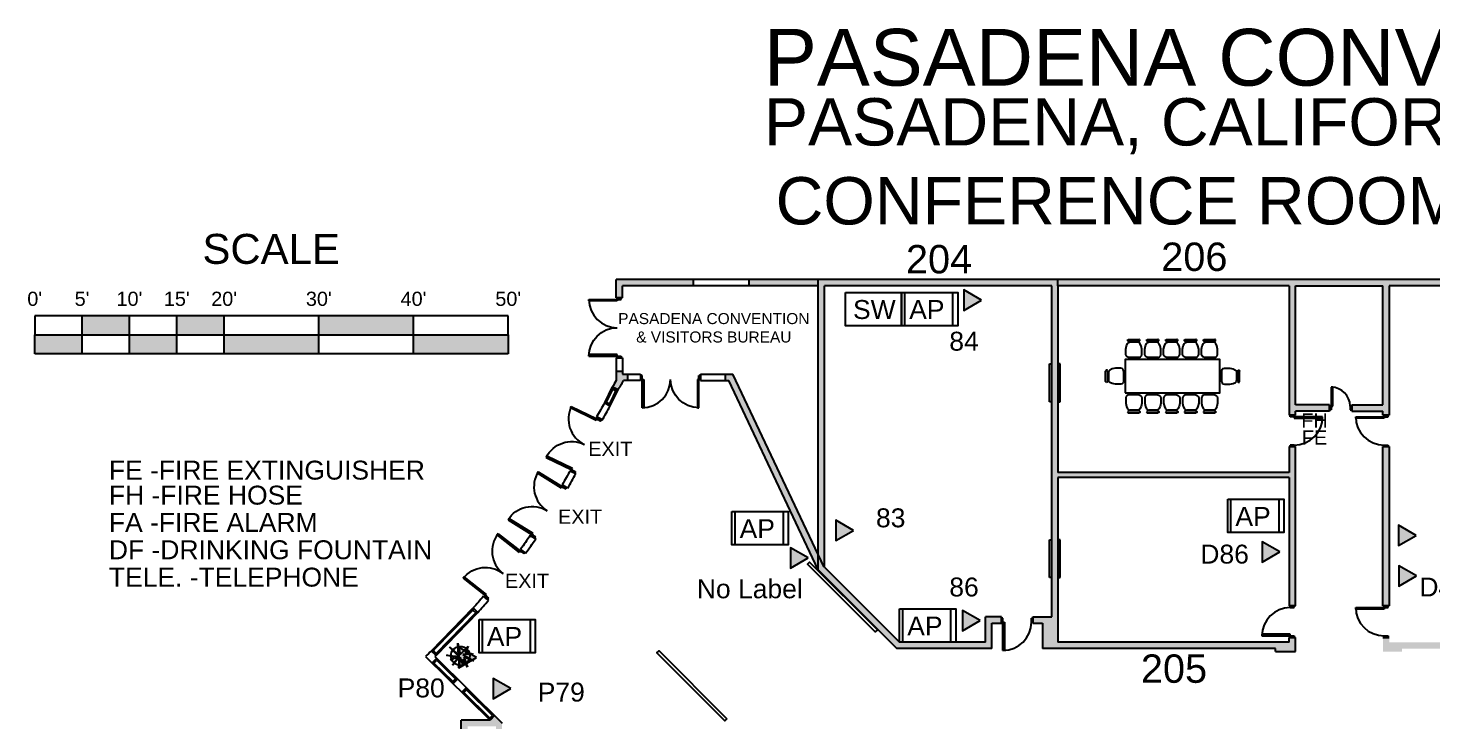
# Model space of a CAD drawing. Header units: inches. Extents: x 2786 to 5593, y 3202 to 5211.
# Drawn here: x 2786 to 4564, y 4332 to 5211 of the extents above; entities that cross this region are included whole.
import ezdxf
from ezdxf.enums import TextEntityAlignment as Align

# ---------------------------------------------------------------- set-up
doc = ezdxf.new("R2010")
doc.units = ezdxf.units.IN
doc.header["$LTSCALE"] = 100
doc.header["$MEASUREMENT"] = 0
doc.layers.get('0').update_dxf_attribs({"linetype": 'CONTINUOUS'})
for name, color, linetype in [('ap_location', 50, 'CONTINUOUS'), ('bldg_doors', 9, 'CONTINUOUS'), ('bldg_fire', 240, 'CONTINUOUS'), ('bldg_ges', 94, 'CONTINUOUS'), ('bldg_stairs', 9, 'CONTINUOUS'), ('bldg_text', 94, 'CONTINUOUS'), ('bldg_title', 94, 'CONTINUOUS'), ('bldg_wallint', 9, 'CONTINUOUS'), ('bldg_wallintsol', 9, 'CONTINUOUS'), ('data_jack', 120, 'CONTINUOUS'), ('switch_location', 40, 'CONTINUOUS')]:
    doc.layers.add(name, color=color, linetype=linetype)
doc.layers.get('0').freeze()
doc.styles.add('bldgtx18', font='arial.ttf', dxfattribs={"height": 18})
doc.styles.add('bldgtx24', font='arial.ttf', dxfattribs={"height": 24})
doc.styles.add('bldgtx36', font='arial.ttf', dxfattribs={"height": 36})
doc.styles.add('bldgtx38', font='arial.ttf', dxfattribs={"height": 38})
doc.styles.add('bldgtx48', font='arial.ttf', dxfattribs={"height": 48})
doc.styles.add('showtx60', font='arial.ttf', dxfattribs={"height": 60})

# ---------------------------------------------------------------- blocks, each defined once
blk = doc.blocks.new('ges_scale_ncp')
at = {"linetype": 'Continuous'}
for points in [[(-186.9, -67.8), (-246.9, -67.8), (-246.9, -91.8), (-186.9, -91.8)], [(-66.9, -67.8), (-126.9, -67.8), (-126.9, -91.8), (-66.9, -91.8)], [(173.1, -67.8), (53.1, -67.8), (53.1, -91.8), (173.1, -91.8)], [(-246.9, -91.8), (-306.9, -91.8), (-306.9, -115.8), (-246.9, -115.8)], [(-126.9, -91.8), (-186.9, -91.8), (-186.9, -115.8), (-126.9, -115.8)], [(53.1, -91.8), (-66.9, -91.8), (-66.9, -115.8), (53.1, -115.8)], [(293.1, -91.8), (173.1, -91.8), (173.1, -115.8), (293.1, -115.8)]]:
    blk.add_hatch(color=256, dxfattribs=at).paths.add_polyline_path(points)
for p, q in [((-306.9, -67.8), (-306.9, -91.8)), ((-246.9, -67.8), (-306.9, -67.8)), ((-246.9, -115.8), (-246.9, -67.8)), ((-186.9, -67.8), (-246.9, -67.8)), ((-186.9, -115.8), (-186.9, -67.8)), ((-126.9, -67.8), (-186.9, -67.8)), ((-126.9, -115.8), (-126.9, -67.8)), ((-66.9, -67.8), (-126.9, -67.8)), ((53.1, -67.8), (-66.9, -67.8)), ((-66.9, -115.8), (-66.9, -67.8)), ((53.1, -115.8), (53.1, -67.8)), ((173.1, -67.8), (53.1, -67.8)), ((293.1, -67.8), (173.1, -67.8)), ((173.1, -115.8), (173.1, -67.8)), ((293.1, -91.8), (293.1, -67.8)), ((-306.9, -91.8), (-246.9, -91.8)), ((-306.9, -115.8), (-306.9, -91.8)), ((-246.9, -91.8), (-186.9, -91.8)), ((-186.9, -91.8), (-126.9, -91.8)), ((-126.9, -91.8), (-66.9, -91.8)), ((-66.9, -91.8), (53.1, -91.8)), ((53.1, -91.8), (173.1, -91.8)), ((173.1, -91.8), (293.1, -91.8)), ((293.1, -91.8), (293.1, -115.8)), ((-246.9, -115.8), (-306.9, -115.8)), ((-186.9, -115.8), (-246.9, -115.8)), ((-126.9, -115.8), (-186.9, -115.8)), ((-66.9, -115.8), (-126.9, -115.8)), ((53.1, -115.8), (-66.9, -115.8)), ((173.1, -115.8), (53.1, -115.8)), ((293.1, -115.8), (173.1, -115.8))]:
    blk.add_line(p, q)
for s, height, style, p in [('SCALE', 38, 'bldgtx38', (-7.3, -1.8)), ("0'", 18, 'bldgtx18', (-306.9, -55.1)), ("5'", 18, 'bldgtx18', (-246.9, -55.1)), ("10'", 18, 'bldgtx18', (-186.9, -55.1)), ("15'", 18, 'bldgtx18', (-126.9, -55.1)), ("20'", 18, 'bldgtx18', (-66.9, -55.1)), ("30'", 18, 'bldgtx18', (53.1, -55.1)), ("40'", 18, 'bldgtx18', (173.1, -55.1)), ("50'", 18, 'bldgtx18', (293.1, -55.1))]:
    blk.add_text(s, height=height, dxfattribs=dict(style=style)).set_placement(p, align=Align.CENTER)
blk = doc.blocks.new('lplant')
for p, q in [((-16.8, 0.7), (-1.1, -0.9)), ((-6.9, -1.9), (-16.8, 0.7)), ((-13.2, 10.8), (-1.7, 1.1)), ((-1.1, -0.9), (-13.2, 10.8)), ((-2.7, 15.9), (0.5, 1.4)), ((-1.7, 1.1), (-2.7, 15.9)), ((0.5, 1.4), (10.4, 12.2)), ((16.8, 2), (3.9, 1.6)), ((3.9, 1.6), (17.7, -6.5)), ((10.4, 12.2), (6.6, 4.2)), ((6.6, 4.2), (10, 4.1)), ((10, 4.1), (16.8, 2)), ((-2.3, -1.6), (-11.7, -5.9)), ((-11.7, -5.9), (-6.9, -1.9)), ((-9.3, -11.9), (-2.3, -1.6)), ((-0.6, -1.9), (-9.3, -11.9)), ((-1.1, -15.5), (-0.6, -1.9)), ((0.6, -1.9), (-1.1, -15.5)), ((4.4, -11.7), (0.6, -1.9)), ((4, -4.3), (4.4, -11.7)), ((9.7, -14.5), (4, -4.3)), ((5.2, -1.8), (9.7, -14.5)), ((17.7, -6.5), (5.2, -1.8))]:
    blk.add_line(p, q)
blk.add_circle((0.6, -0.3), 12)
blk = doc.blocks.new('chair1')
for p, q in [((-1.8, 19.7), (-2.4, 17.9)), ((-2.4, 17.9), (-2.4, 11.1)), ((-0.6, 20.9), (-1.8, 19.7)), ((1.2, 21.6), (-0.6, 20.9)), ((14.4, 21.6), (1.2, 21.6)), ((14.4, 21.6), (16.2, 20.9)), ((16.2, 20.9), (17.4, 19.7)), ((17.4, 19.7), (18, 17.9)), ((18, 17.9), (18, 11.1)), ((-2.4, 11.1), (-1.5, 6.9)), ((-1.5, 6.9), (0, 3.9)), ((0, 3.9), (1.2, 2.7)), ((0.2, 0.6), (0, 0)), ((0, 0), (0.2, -0.6)), ((0.6, 1), (0.2, 0.6)), ((1.2, 1.2), (0.6, 1)), ((1.2, 2.7), (2.4, 2.4)), ((14.4, 1.2), (1.2, 1.2)), ((13.2, 2.4), (2.4, 2.4)), ((14.4, 2.7), (13.2, 2.4)), ((15.6, 3.9), (14.4, 2.7)), ((14.4, 1.2), (15.1, 1)), ((15.1, 1), (15.5, 0.4)), ((15.5, 0.4), (15.5, -0.4)), ((17.1, 6.9), (15.6, 3.9)), ((18, 11.1), (17.1, 6.9)), ((0.2, -0.6), (0.6, -1)), ((0.6, -1), (1.2, -1.2)), ((1.2, -1.2), (14.4, -1.2)), ((15.1, -1), (14.4, -1.2)), ((15.5, -0.4), (15.1, -1))]:
    blk.add_line(p, q)

msp = doc.modelspace()

# ---------------------------------------------------------------- hatches: boundary and pattern name
at = {"layer": 'bldg_wallintsol'}
for points in [[(3530.6, 4869.1), (3538.8, 4869.1), (3538.8, 4884.3), (3628.8, 4884.3), (3628.8, 4892.3), (3530.6, 4892.3)], [(3786.9, 4892.3), (3699.3, 4892.3), (3699.3, 4884.3), (3786.9, 4884.3)], [(4391.4, 4680.3), (4383.4, 4680.3), (4383.4, 4647.3), (4090.4, 4647.3), (4090.4, 4884.3), (4090.4, 4892.3), (3786.9, 4892.3), (3786.9, 4523.9), (3886.6, 4424.3), (4006.9, 4424.3), (4006.9, 4456.3), (4018.9, 4456.3), (4018.9, 4464.3), (3998.9, 4464.3), (3998.9, 4432.3), (3889.9, 4432.3), (3794.9, 4527.3), (3794.9, 4884.3), (4082.9, 4884.3), (4082.9, 4647.3), (4082.9, 4464.3), (4058.9, 4464.3), (4058.9, 4456.3), (4070.9, 4456.3), (4070.9, 4424.3), (4366.4, 4424.3), (4366.4, 4420.3), (4391.4, 4420.3), (4391.4, 4438.3), (4383.4, 4438.3), (4383.4, 4432.3), (4090.4, 4432.3), (4090.4, 4641.3), (4383.4, 4641.3), (4383.4, 4478.3), (4391.4, 4478.3)], [(5112.4, 4884.3), (5112.4, 4892.3), (4090.4, 4892.3), (4090.4, 4884.3), (4383.4, 4884.3), (4383.4, 4720.3), (4391.4, 4720.3), (4391.4, 4725.3), (4434.8, 4725.3), (4434.8, 4733.3), (4391.4, 4733.3), (4391.4, 4884.3), (4502.4, 4884.3), (4502.4, 4733.3), (4462.8, 4733.3), (4462.8, 4725.3), (4502.4, 4725.3), (4502.4, 4720.3), (4510.4, 4720.3), (4510.4, 4884.3), (4803.4, 4884.3), (4803.4, 4479.3), (4811.4, 4479.3), (4811.4, 4884.3), (5104.4, 4884.3)], [(3545.2, 4772.3), (3538.8, 4772.3), (3538.8, 4776.1), (3530.6, 4776.1), (3530.6, 4764, -0.002524), (3526, 4756), (3527.3, 4755.2), (3533.2, 4752.3), (3532.9, 4751.7), (3533, 4751.6, 0.003857), (3540, 4764), (3545.2, 4764)], [(3786.9, 4523.9), (3786.9, 4542.7), (3678.5, 4772.3), (3668.7, 4772.3), (3668.7, 4764), (3673.6, 4764)], [(4502.4, 4478.3), (4510.4, 4478.3), (4510.4, 4680.3), (4502.4, 4680.3)]]:
    msp.add_hatch(color=256, dxfattribs=at).paths.add_polyline_path(points)
at = {"layer": 'bldg_wallintsol', "linetype": 'Continuous'}
msp.add_hatch(color=256, dxfattribs=at).paths.add_polyline_path([(4526.4, 4424.3), (5086.4, 4424.3), (5086.4, 4420.3), (5112.4, 4420.3), (5112.4, 4434.3), (5104.4, 4434.3), (5104.4, 4432.3), (4811.4, 4432.3), (4811.4, 4439.3), (4803.4, 4439.3), (4803.4, 4432.3), (4510.4, 4432.3), (4510.4, 4438.3), (4502.4, 4438.3), (4502.4, 4420.3), (4526.4, 4420.3)])
at = {"layer": 'bldg_wallintsol'}
h = msp.add_hatch(color=256, dxfattribs=at)
h.paths.add_polyline_path([(3386.3, 4329.7), (3376.7, 4339.2), (3371.1, 4333.5), (3334.4, 4333.5), (3334.4, 4296.3), (3342.4, 4296.3), (3342.4, 4304.7), (3386.3, 4304.7)])
h.paths.add_polyline_path([(3378.3, 4325.5), (3342.4, 4325.5), (3342.4, 4312.7), (3378.3, 4312.7)], flags=16)
at = {"layer": 'data_jack'}
h = msp.add_hatch(color=256, dxfattribs=at)
h.dxf.hatch_style = 1
h.paths.add_polyline_path([(3993.5, 4866.1), (3971.1, 4879), (3971.1, 4853.1)])
h = msp.add_hatch(color=256, dxfattribs=at)
h.dxf.hatch_style = 1
h.paths.add_polyline_path([(3831.4, 4574), (3809, 4587), (3809, 4561.1)])
h = msp.add_hatch(color=256, dxfattribs=at)
h.dxf.hatch_style = 1
h.paths.add_polyline_path([(4544.3, 4567.8), (4521.9, 4580.7), (4521.9, 4554.9)])
h = msp.add_hatch(color=256, dxfattribs=at)
h.dxf.hatch_style = 1
h.paths.add_polyline_path([(4371.9, 4546.8), (4349.5, 4559.7), (4349.5, 4533.8)])
h = msp.add_hatch(color=256, dxfattribs=at)
h.dxf.hatch_style = 1
h.paths.add_polyline_path([(3774.1, 4539.2), (3751.7, 4552.1), (3751.7, 4526.2)])
h = msp.add_hatch(color=256, dxfattribs=at)
h.dxf.hatch_style = 1
h.paths.add_polyline_path([(4545, 4516.4), (4522.6, 4529.3), (4522.6, 4503.4)])
h = msp.add_hatch(color=256, dxfattribs=at)
h.dxf.hatch_style = 1
h.paths.add_polyline_path([(3992, 4459.7), (3969.6, 4472.6), (3969.6, 4446.7)])
h = msp.add_hatch(color=256, dxfattribs=at)
h.dxf.hatch_style = 1
h.paths.add_polyline_path([(3353.9, 4412.7), (3331.6, 4425.6), (3331.6, 4399.7)])
h = msp.add_hatch(color=256, dxfattribs=at)
h.dxf.hatch_style = 1
h.paths.add_polyline_path([(3397.1, 4373.4), (3374.8, 4386.3), (3374.8, 4360.5)])

# ---------------------------------------------------------------- linework, layer by layer
at = {"layer": 'ap_location'}
for p, q in [((3896.5, 4833.7), (3896.5, 4875.9)), ((3957, 4875.9), (3957, 4833.7)), ((4309.7, 4571.3), (4309.7, 4613.5)), ((4370.3, 4613.5), (4370.3, 4571.3)), ((3681.6, 4555.7), (3681.6, 4597.9)), ((3742.2, 4597.9), (3742.2, 4555.7)), ((3894, 4432.3), (3894, 4474.5)), ((3954.6, 4474.5), (3954.6, 4432.3)), ((3361.2, 4419), (3361.2, 4461.2)), ((3421.8, 4461.2), (3421.8, 4419))]:
    msp.add_line(p, q, dxfattribs=at)
for points in [[(3892.4, 4875.9), (3963.5, 4875.9), (3963.5, 4833.7), (3892.4, 4833.7)], [(4305.7, 4613.5), (4376.8, 4613.5), (4376.8, 4571.3), (4305.7, 4571.3)], [(3677.5, 4597.9), (3748.7, 4597.9), (3748.7, 4555.7), (3677.5, 4555.7)], [(3889.9, 4474.5), (3961.1, 4474.5), (3961.1, 4432.3), (3889.9, 4432.3)], [(3357.2, 4461.2), (3428.3, 4461.2), (3428.3, 4419), (3357.2, 4419)]]:
    msp.add_lwpolyline(points, close=True, dxfattribs=at)
at = {"layer": 'bldg_doors'}
for p, q in [((3496.2, 4865.1), (3496.2, 4867.1)), ((3496.2, 4867.1), (3532.2, 4867.1)), ((3532.2, 4865.1), (3496.2, 4865.1)), ((3537.2, 4869.1), (3532.2, 4869.1)), ((3532.2, 4869.1), (3532.2, 4867.1)), ((3532.2, 4867.1), (3537.2, 4867.1)), ((3532.2, 4867.1), (3532.2, 4865.1)), ((3537.2, 4867.1), (3537.2, 4869.1)), ((3532.2, 4797.1), (3496.2, 4797.1)), ((3496.2, 4797.1), (3496.2, 4795.1)), ((3496.2, 4795.1), (3532.2, 4795.1)), ((3532.2, 4795.1), (3532.2, 4797.1)), ((3532.2, 4793.1), (3532.2, 4795.1)), ((3532.2, 4795.1), (3537.2, 4795.1)), ((3537.2, 4793.1), (3532.2, 4793.1)), ((3537.2, 4795.1), (3537.2, 4793.1)), ((3563.7, 4770.6), (3561.7, 4770.6)), ((3561.7, 4770.6), (3561.7, 4765.6)), ((3563.7, 4765.6), (3563.7, 4770.6)), ((3635.7, 4770.6), (3637.7, 4770.6)), ((3635.7, 4765.6), (3635.7, 4770.6)), ((3637.7, 4770.6), (3637.7, 4765.6)), ((3668.7, 4772.3), (3668.7, 4764)), ((3526.3, 4753.4), (3525.5, 4751.6)), ((3527.2, 4755.2), (3526.3, 4753.4)), ((3527.4, 4755.1), (3526.3, 4753.4)), ((3526.3, 4753.4), (3530.8, 4751.2)), ((3526.3, 4753.4), (3530.6, 4750.8)), ((3531.7, 4753), (3527.2, 4755.2)), ((3531.6, 4752.5), (3527.4, 4755.1)), ((3530.6, 4750.8), (3531.6, 4752.5)), ((3530.8, 4751.2), (3531.7, 4753)), ((3561.7, 4765.6), (3563.7, 4765.6)), ((3563.7, 4765.6), (3565.7, 4765.6)), ((3563.7, 4729.6), (3563.7, 4765.6)), ((3565.7, 4765.6), (3565.7, 4729.6)), ((3635.7, 4765.6), (3633.7, 4765.6)), ((3633.7, 4765.6), (3633.7, 4729.6)), ((3637.7, 4765.6), (3635.7, 4765.6)), ((3635.7, 4729.6), (3635.7, 4765.6)), ((4438.8, 4755.8), (4436.8, 4755.8)), ((4436.8, 4755.8), (4436.8, 4731.8)), ((4438.8, 4731.8), (4438.8, 4755.8)), ((3517.3, 4735), (3518.2, 4736.8)), ((3521.8, 4732.8), (3517.3, 4735)), ((3518.2, 4736.8), (3519.1, 4738.6)), ((3518.2, 4736.8), (3522.7, 4734.6)), ((3522.7, 4734.6), (3521.8, 4732.8)), ((4434.8, 4726.8), (4434.8, 4731.8)), ((4434.8, 4731.8), (4436.8, 4731.8)), ((4436.8, 4731.8), (4436.8, 4726.8)), ((4436.8, 4731.8), (4438.8, 4731.8)), ((4462.8, 4731.8), (4460.8, 4731.8)), ((4460.8, 4731.8), (4460.8, 4726.8)), ((4462.8, 4726.8), (4462.8, 4731.8)), ((3473.1, 4729.5), (3473.9, 4731.3)), ((3505.4, 4713.6), (3473.1, 4729.5)), ((3473.9, 4731.3), (3506.3, 4715.4)), ((3506.3, 4715.4), (3505.4, 4713.6)), ((3507.1, 4717.2), (3506.3, 4715.4)), ((3507.3, 4717.1), (3506.3, 4715.4)), ((3506.3, 4715.4), (3510.8, 4713.2)), ((3506.3, 4715.4), (3510.5, 4712.7)), ((3511.6, 4715), (3507.1, 4717.2)), ((3511.6, 4714.4), (3507.3, 4717.1)), ((3510.5, 4712.7), (3511.6, 4714.4)), ((3510.8, 4713.2), (3511.6, 4715)), ((3565.7, 4729.6), (3563.7, 4729.6)), ((3633.7, 4729.6), (3635.7, 4729.6)), ((4384.9, 4718.3), (4384.9, 4720.3)), ((4384.9, 4720.3), (4389.9, 4720.3)), ((4389.9, 4718.3), (4384.9, 4718.3)), ((4389.9, 4720.3), (4389.9, 4718.3)), ((4389.9, 4718.3), (4389.9, 4716.3)), ((4425.9, 4718.3), (4389.9, 4718.3)), ((4389.9, 4716.3), (4425.9, 4716.3)), ((4425.9, 4716.3), (4425.9, 4718.3)), ((4436.8, 4726.8), (4434.8, 4726.8)), ((4460.8, 4726.8), (4462.8, 4726.8)), ((4467.9, 4716.3), (4467.9, 4718.3)), ((4467.9, 4718.3), (4503.9, 4718.3)), ((4503.9, 4716.3), (4467.9, 4716.3)), ((4508.9, 4720.3), (4503.9, 4720.3)), ((4503.9, 4720.3), (4503.9, 4718.3)), ((4503.9, 4718.3), (4508.9, 4718.3)), ((4503.9, 4718.3), (4503.9, 4716.3)), ((4508.9, 4718.3), (4508.9, 4720.3)), ((4384.9, 4682.3), (4384.9, 4680.3)), ((4389.9, 4682.3), (4384.9, 4682.3)), ((4384.9, 4680.3), (4389.9, 4680.3)), ((4389.9, 4680.3), (4389.9, 4682.3)), ((4503.9, 4680.3), (4503.9, 4682.3)), ((4503.9, 4682.3), (4508.9, 4682.3)), ((4508.9, 4680.3), (4503.9, 4680.3)), ((4508.9, 4682.3), (4508.9, 4680.3)), ((3443.1, 4668.4), (3442.2, 4666.6)), ((3442.2, 4666.6), (3474.5, 4650.8)), ((3475.4, 4652.6), (3443.1, 4668.4)), ((3431.1, 4646.8), (3432.1, 4648.5)), ((3461.6, 4627.7), (3431.1, 4646.8)), ((3432.1, 4648.5), (3462.6, 4629.4)), ((3473.7, 4649), (3474.5, 4650.8)), ((3478.2, 4646.8), (3473.7, 4649)), ((3474.5, 4650.8), (3475.4, 4652.6)), ((3474.5, 4650.8), (3479, 4648.6)), ((3479, 4648.6), (3478.2, 4646.8)), ((3462.6, 4629.4), (3461.6, 4627.7)), ((3463.7, 4631.1), (3462.6, 4629.4)), ((3462.6, 4629.4), (3466.8, 4626.7)), ((3467.9, 4628.4), (3463.7, 4631.1)), ((3466.8, 4626.7), (3467.9, 4628.4)), ((3394.9, 4589.3), (3393.8, 4587.6)), ((3393.8, 4587.6), (3424.3, 4568.4)), ((3425.4, 4570.1), (3394.9, 4589.3)), ((3380.1, 4568.4), (3381.4, 4569.9)), ((3408.4, 4546.1), (3380.1, 4568.4)), ((3381.4, 4569.9), (3409.6, 4547.7)), ((3423.2, 4566.7), (3424.3, 4568.4)), ((3427.5, 4564.1), (3423.2, 4566.7)), ((3424.3, 4568.4), (3425.4, 4570.1)), ((3424.3, 4568.4), (3428.5, 4565.8)), ((3428.5, 4565.8), (3427.5, 4564.1)), ((3409.6, 4547.7), (3408.4, 4546.1)), ((3410.9, 4549.2), (3409.6, 4547.7)), ((3409.6, 4547.7), (3413.6, 4544.6)), ((3414.8, 4546.1), (3410.9, 4549.2)), ((3413.6, 4544.6), (3414.8, 4546.1)), ((3338, 4515), (3336.8, 4513.4)), ((3336.8, 4513.4), (3365.1, 4491.1)), ((3366.3, 4492.7), (3338, 4515)), ((3363.8, 4489.5), (3365.1, 4491.1)), ((3367.8, 4486.4), (3363.8, 4489.5)), ((3365.1, 4491.1), (3366.3, 4492.7)), ((3365.1, 4491.1), (3369, 4488)), ((3369, 4488), (3367.8, 4486.4)), ((3349.3, 4473.1), (3347.9, 4471.7)), ((3350.7, 4474.6), (3349.3, 4473.1)), ((3349.3, 4473.1), (3352.9, 4469.7)), ((3354.3, 4471.1), (3350.7, 4474.6)), ((3352.9, 4469.7), (3354.3, 4471.1)), ((4389.9, 4478.3), (4384.9, 4478.3)), ((4384.9, 4478.3), (4384.9, 4476.3)), ((4384.9, 4476.3), (4389.9, 4476.3)), ((4389.9, 4476.3), (4389.9, 4478.3)), ((4467.9, 4474.3), (4467.9, 4476.3)), ((4467.9, 4476.3), (4503.9, 4476.3)), ((4503.9, 4474.3), (4467.9, 4474.3)), ((4508.9, 4478.3), (4503.9, 4478.3)), ((4503.9, 4478.3), (4503.9, 4476.3)), ((4503.9, 4476.3), (4508.9, 4476.3)), ((4503.9, 4476.3), (4503.9, 4474.3)), ((4508.9, 4476.3), (4508.9, 4478.3)), ((4020.9, 4462.8), (4018.9, 4462.8)), ((4018.9, 4462.8), (4018.9, 4457.8)), ((4018.9, 4457.8), (4020.9, 4457.8)), ((4020.9, 4457.8), (4020.9, 4462.8)), ((4020.9, 4457.8), (4022.9, 4457.8)), ((4020.9, 4421.8), (4020.9, 4457.8)), ((4022.9, 4457.8), (4022.9, 4421.8)), ((4056.9, 4462.8), (4058.9, 4462.8)), ((4056.9, 4457.8), (4056.9, 4462.8)), ((4058.9, 4457.8), (4056.9, 4457.8)), ((4058.9, 4462.8), (4058.9, 4457.8)), ((4384.9, 4442.3), (4348.9, 4442.3)), ((4348.9, 4442.3), (4348.9, 4440.3)), ((4348.9, 4440.3), (4384.9, 4440.3)), ((4384.9, 4440.3), (4384.9, 4442.3)), ((4384.9, 4438.3), (4384.9, 4440.3)), ((4384.9, 4440.3), (4389.9, 4440.3)), ((4389.9, 4438.3), (4384.9, 4438.3)), ((4389.9, 4440.3), (4389.9, 4438.3)), ((4503.9, 4438.3), (4503.9, 4440.3)), ((4503.9, 4440.3), (4508.9, 4440.3)), ((4508.9, 4438.3), (4503.9, 4438.3)), ((4508.9, 4440.3), (4508.9, 4438.3)), ((3297.7, 4420.1), (3299.1, 4421.6)), ((3301.3, 4416.6), (3297.7, 4420.1)), ((3299.1, 4421.6), (3300.5, 4423)), ((3299.1, 4421.6), (3302.7, 4418.1)), ((3302.7, 4418.1), (3301.3, 4416.6)), ((4022.9, 4421.8), (4020.9, 4421.8))]:
    msp.add_line(p, q, dxfattribs=at)
for centre, radius, start, end in [((3532.2, 4867.1), 36, 180, 270), ((3563.7, 4765.6), 36, 270, 0), ((4436.4, 4731.3), 24.5, 1.0469, 88.9531), ((3506.3, 4715.4), 36, 153.8641, 243.8641), ((4389.9, 4718.3), 36, 270, 0), ((4503.9, 4718.3), 36, 180, 270), ((3462.6, 4629.4), 36, 147.8395, 237.8395), ((3409.6, 4547.7), 36, 141.7582, 231.7582), ((4384.9, 4440.3), 36, 90, 180), ((4503.9, 4476.3), 36, 180, 270), ((4020.9, 4457.8), 36, 270, 0)]:
    msp.add_arc(centre, radius, start, end, dxfattribs=at)
at = {"layer": 'bldg_doors', "extrusion": (0, 0, -1)}
for centre, start, end in [((-3532.2, 4795.1), 0, 90), ((-3635.7, 4765.6), 270, 0), ((-3474.5, 4650.8), 26.1359, 116.1359), ((-3424.3, 4568.4), 32.1605, 122.1605), ((-3365.1, 4491.1), 38.2418, 128.2418)]:
    msp.add_arc(centre, 36, start, end, dxfattribs=at)
at = {"layer": 'bldg_stairs'}
for p, q in [((4079.9, 4737.3), (4079.9, 4785.3)), ((4079.9, 4785.3), (4082.9, 4785.3)), ((4093.4, 4785.3), (4090.4, 4785.3)), ((4093.4, 4737.3), (4093.4, 4785.3)), ((4082.9, 4737.3), (4079.9, 4737.3)), ((4090.4, 4737.3), (4093.4, 4737.3)), ((4079.9, 4514.3), (4079.9, 4562.3)), ((4079.9, 4562.3), (4082.9, 4562.3)), ((4093.4, 4562.3), (4090.4, 4562.3)), ((4093.4, 4514.3), (4093.4, 4562.3)), ((4082.9, 4514.3), (4079.9, 4514.3)), ((4090.4, 4514.3), (4093.4, 4514.3))]:
    msp.add_line(p, q, dxfattribs=at)
at = {"layer": 'bldg_text'}
msp.add_lwpolyline([(4175.8, 4748.6), (4295.8, 4748.6), (4295.8, 4790.6), (4175.8, 4790.6)], close=True, dxfattribs=at)
at = {"layer": 'bldg_wallint'}
for p, q in [((3530.6, 4869.1), (3530.6, 4892.3)), ((3628.8, 4884.3), (3628.8, 4892.3)), ((3699.3, 4884.3), (3699.3, 4892.3)), ((3538.8, 4869.1), (3538.8, 4884.3)), ((3538.8, 4869.1), (3530.6, 4869.1)), ((3530.6, 4793.1), (3538.8, 4793.1)), ((3530.6, 4793.1), (3530.6, 4764)), ((3538.8, 4793.1), (3538.8, 4772.3)), ((3530.6, 4776.1), (3538.8, 4776.1)), ((3545.2, 4772.3), (3545.2, 4764)), ((3561.7, 4772.3), (3561.7, 4764)), ((3637.7, 4764), (3637.7, 4772.3)), ((3794.2, 4527.4), (3678.5, 4772.3)), ((3525.9, 4756), (3515.9, 4735.7)), ((3527.2, 4755.2), (3518.2, 4736.8)), ((3522.7, 4734.6), (3531.7, 4753)), ((3523.2, 4732.1), (3533.2, 4752.3)), ((3533.2, 4752.3), (3525.8, 4755.9)), ((3533, 4751.6), (3526, 4756)), ((3561.7, 4764), (3540, 4764)), ((3786.9, 4523.9), (3673.6, 4764)), ((3515.9, 4735.7), (3523.2, 4732.1)), ((4434.8, 4733.3), (4434.8, 4725.3)), ((4462.8, 4733.3), (4462.8, 4725.3)), ((3513.1, 4714.3), (3505.7, 4717.9)), ((3512.9, 4713.6), (3506, 4718)), ((4391.4, 4720.3), (4383.4, 4720.3)), ((4502.4, 4720.3), (4510.4, 4720.3)), ((4391.4, 4680.3), (4383.4, 4680.3)), ((4502.4, 4680.3), (4510.4, 4680.3)), ((3472.2, 4649.7), (3479.6, 4646.1)), ((3469.3, 4627.5), (3462.3, 4631.9)), ((3421.9, 4567.6), (3428.8, 4563.2)), ((3416.1, 4545.1), (3409.6, 4550.2)), ((3786.9, 4523.9), (3886.6, 4424.3)), ((3794.9, 4527.3), (3889.9, 4432.3)), ((3362.6, 4490.5), (3369, 4485.4)), ((3296.6, 4421.2), (3349.6, 4475.7)), ((3349.3, 4473.1), (3299.1, 4421.6)), ((3355.5, 4470), (3302.5, 4415.5)), ((3302.7, 4418.1), (3352.9, 4469.7)), ((3355.5, 4470), (3349.6, 4475.7)), ((4383.4, 4478.3), (4391.4, 4478.3)), ((4502.4, 4478.3), (4510.4, 4478.3)), ((4018.9, 4464.3), (3998.9, 4464.3)), ((3998.9, 4432.3), (3998.9, 4464.3)), ((4006.9, 4424.3), (4006.9, 4456.3)), ((4006.9, 4456.3), (4018.9, 4456.3)), ((4018.9, 4456.3), (4018.9, 4464.3)), ((4058.9, 4456.3), (4058.9, 4464.3)), ((4058.9, 4464.3), (4082.9, 4464.3)), ((4058.9, 4456.3), (4070.9, 4456.3)), ((4070.9, 4456.3), (4070.9, 4424.3)), ((3998.9, 4432.3), (3889.9, 4432.3)), ((4383.4, 4438.3), (4391.4, 4438.3)), ((4502.4, 4438.3), (4510.4, 4438.3)), ((3289.2, 4414.3), (3371.1, 4333.5)), ((3296.6, 4421.2), (3302.5, 4415.5)), ((3303.1, 4411.8), (3297.5, 4406.1)), ((3300.9, 4414), (3386.3, 4329.7)), ((4006.9, 4424.3), (3886.6, 4424.3)), ((3297.5, 4406.1), (3298.9, 4407.5)), ((3298.5, 4407.2), (3299.9, 4405.8)), ((3299.9, 4405.8), (3303.5, 4409.3)), ((3323.7, 4382.3), (3299.9, 4405.8)), ((3303.5, 4409.3), (3302, 4410.7)), ((3303.5, 4409.3), (3327.2, 4385.9)), ((3323.7, 4382.3), (3327.2, 4385.9)), ((3325.1, 4380.9), (3323.7, 4382.3)), ((3329.7, 4385.5), (3324.1, 4379.9)), ((3327.2, 4385.9), (3328.6, 4384.5)), ((3340.9, 4374.5), (3335.3, 4368.8)), ((3336.4, 4369.8), (3337.8, 4368.4)), ((3337.8, 4368.4), (3341.3, 4372)), ((3337.8, 4368.4), (3370.7, 4336)), ((3341.3, 4372), (3339.9, 4373.4)), ((3374.2, 4339.5), (3341.3, 4372)), ((3371.1, 4333.5), (3334.4, 4333.5)), ((3370.7, 4336), (3374.2, 4339.5)), ((3372.1, 4334.6), (3370.7, 4336)), ((3376.7, 4339.2), (3371.1, 4333.5)), ((3374.2, 4339.5), (3375.6, 4338.1))]:
    msp.add_line(p, q, dxfattribs=at)
at = {"layer": 'bldg_wallint', "linetype": 'Continuous'}
for p, q in [((5558.4, 4892.3), (3786.9, 4892.3)), ((3786.9, 4523.9), (3786.9, 4892.3)), ((4082.9, 4884.3), (3794.9, 4884.3)), ((3794.9, 4527.3), (3794.9, 4884.3)), ((4082.9, 4647.3), (4082.9, 4884.3)), ((4090.4, 4884.3), (4090.4, 4647.3)), ((4383.4, 4884.3), (4090.4, 4884.3)), ((4383.4, 4884.3), (4383.4, 4720.3)), ((4391.4, 4733.3), (4391.4, 4884.3)), ((4391.4, 4884.3), (4502.4, 4884.3)), ((4502.4, 4733.3), (4502.4, 4884.3)), ((4510.4, 4884.3), (4510.4, 4720.3)), ((4803.4, 4884.3), (4510.4, 4884.3)), ((4434.8, 4733.3), (4391.4, 4733.3)), ((4434.8, 4725.3), (4434.8, 4733.3)), ((4434.8, 4725.3), (4434.8, 4733.3)), ((4434.8, 4725.3), (4434.8, 4733.3)), ((4462.8, 4733.3), (4502.4, 4733.3)), ((4462.8, 4725.3), (4462.8, 4733.3)), ((4462.8, 4733.3), (4462.8, 4725.3)), ((4462.8, 4733.3), (4462.8, 4725.3)), ((4383.4, 4720.3), (4391.4, 4720.3)), ((4383.4, 4720.3), (4391.4, 4720.3)), ((4391.4, 4720.3), (4391.4, 4725.3)), ((4434.8, 4725.3), (4391.4, 4725.3)), ((4462.8, 4725.3), (4502.4, 4725.3)), ((4502.4, 4720.3), (4502.4, 4725.3)), ((4510.4, 4720.3), (4502.4, 4720.3)), ((4391.4, 4680.3), (4383.4, 4680.3)), ((4383.4, 4680.3), (4383.4, 4647.3)), ((4391.4, 4680.3), (4383.4, 4680.3)), ((4391.4, 4478.3), (4391.4, 4680.3)), ((4502.4, 4680.3), (4510.4, 4680.3)), ((4502.4, 4478.3), (4502.4, 4680.3)), ((4510.4, 4680.3), (4510.4, 4478.3)), ((4082.9, 4464.3), (4082.9, 4647.3)), ((4383.4, 4647.3), (4090.4, 4647.3)), ((4090.4, 4641.3), (4090.4, 4432.3)), ((4383.4, 4641.3), (4090.4, 4641.3)), ((4383.4, 4641.3), (4383.4, 4478.3)), ((4383.4, 4478.3), (4391.4, 4478.3)), ((4510.4, 4478.3), (4502.4, 4478.3)), ((4383.4, 4432.3), (4090.4, 4432.3)), ((4383.4, 4438.3), (4391.4, 4438.3)), ((4383.4, 4432.3), (4383.4, 4438.3)), ((4391.4, 4420.3), (4391.4, 4438.3)), ((4366.4, 4424.3), (4070.9, 4424.3)), ((4366.4, 4420.3), (4366.4, 4424.3)), ((4366.4, 4420.3), (4391.4, 4420.3)), ((3334.4, 4296.3), (3334.4, 4333.5))]:
    msp.add_line(p, q, dxfattribs=at)
at = {"layer": 'bldg_wallint', "extrusion": (0, 0, -1)}
for centre, start, end in [((-2730.7, 5211.2), 209.2053, 209.7839), ((-2710.7, 5173.1), 208.5125, 209.7839), ((-2667, 5087.1), 208.5125, 209.7839), ((-2667, 5087.1), 214.5372, 215.8651), ((-2667, 5087.1), 220.6185, 221.8516), ((-2667, 5087.1), 226.605, 227.2395)]:
    msp.add_arc(centre, 916.4, start, end, dxfattribs=at)
at = {"layer": 'bldg_wallint'}
for centre, start, end in [((2730.7, 5211.2), 330.195, 331.0789), ((2710.7, 5173.1), 330.195, 331.5086), ((2667, 5087.1), 330.195, 331.5086), ((2667, 5087.1), 324.1137, 325.4839), ((2667, 5087.1), 318.1272, 319.4026), ((2667, 5087.1), 313.28, 313.4162)]:
    msp.add_arc(centre, 924.6, start, end, dxfattribs=at)
at = {"layer": 'bldg_wallintsol'}
for p, q in [((3786.9, 4892.3), (3530.6, 4892.3)), ((4090.4, 4884.3), (4090.4, 4892.3)), ((3786.9, 4884.3), (3538.8, 4884.3)), ((3538.8, 4772.3), (3561.7, 4772.3)), ((3637.7, 4772.3), (3678.5, 4772.3)), ((3637.7, 4764), (3673.6, 4764))]:
    msp.add_line(p, q, dxfattribs=at)
for points in [[(3861.8, 4448), (3859.1, 4445.3), (3773.1, 4531.3), (3775.8, 4534)], [(3671.1, 4335.3), (3668.4, 4332.6), (3582.4, 4418.6), (3585.1, 4421.3)]]:
    msp.add_lwpolyline(points, close=True, dxfattribs=at)
at = {"layer": 'data_jack'}
for points in [[(3993.5, 4866.1), (3971.1, 4879), (3971.1, 4853.1)], [(3831.4, 4574), (3809, 4587), (3809, 4561.1)], [(4544.3, 4567.8), (4521.9, 4580.7), (4521.9, 4554.9)], [(4371.9, 4546.8), (4349.5, 4559.7), (4349.5, 4533.8)], [(3774.1, 4539.2), (3751.7, 4552.1), (3751.7, 4526.2)], [(4545, 4516.4), (4522.6, 4529.3), (4522.6, 4503.4)], [(3992, 4459.7), (3969.6, 4472.6), (3969.6, 4446.7)], [(3353.9, 4412.7), (3331.6, 4425.6), (3331.6, 4399.7)], [(3397.1, 4373.4), (3374.8, 4386.3), (3374.8, 4360.5)]]:
    msp.add_lwpolyline(points, close=True, dxfattribs=at)
at = {"layer": 'switch_location'}
msp.add_lwpolyline([(3821.3, 4875.9), (3892.4, 4875.9), (3892.4, 4833.7), (3821.3, 4833.7)], close=True, dxfattribs=at)

# ---------------------------------------------------------------- block references
at = {"layer": 'bldg_ges', "linetype": 'Continuous'}
msp.add_blockref('ges_scale_ncp', (3100.9, 4913.9), dxfattribs=at)
at = {"layer": 'bldg_text', "xscale": -1}
for p, rotation in [((4178.9, 4815), 180), ((4202.9, 4815), 180), ((4226.9, 4815), 180), ((4250.9, 4815), 180), ((4274.9, 4815), 180), ((4152.2, 4761.8), 270)]:
    msp.add_blockref('chair1', p, dxfattribs=dict(at, rotation=rotation))
at = {"layer": 'bldg_text', "rotation": 90}
msp.add_blockref('chair1', (4319.4, 4761.8), dxfattribs=at)
at = {"layer": 'bldg_text'}
for p in [(4178.9, 4724.3), (4202.9, 4724.3), (4226.9, 4724.3), (4250.9, 4724.3), (4274.9, 4724.3)]:
    msp.add_blockref('chair1', p, dxfattribs=at)
at = {"layer": 'bldg_wallint'}
msp.add_blockref('lplant', (3332.7, 4415.2), dxfattribs=at)

# ---------------------------------------------------------------- texts
at = {"layer": 'ap_location', "char_height": 24, "attachment_point": 1, "style": 'bldgtx48'}
for insert in [(3902.1, 4866.2), (4315.4, 4603.8), (3687.2, 4588.3), (3366.9, 4451.5), (3899.6, 4464.8)]:
    msp.add_mtext_dynamic_manual_height_columns('AP', width=42.772, gutter_width=240, heights=[0], dxfattribs=dict(at, insert=insert))
at = {"layer": 'bldg_fire', "style": 'bldgtx18'}
for s, p in [('FH', (4415.7, 4713.5)), ('FE', (4415.7, 4691.9))]:
    msp.add_text(s, height=18, dxfattribs=at).set_placement(p, align=Align.MIDDLE_CENTER)
at = {"layer": 'bldg_fire', "style": 'bldgtx24'}
for s, p in [('FE -FIRE EXTINGUISHER', (2888, 4650.5)), ('FH -FIRE HOSE', (2888, 4618.8)), ('FA -FIRE ALARM', (2888, 4584.2)), ('DF -DRINKING FOUNTAIN', (2888, 4549.5)), ('TELE. -TELEPHONE', (2888, 4514.8))]:
    msp.add_text(s, height=24, dxfattribs=at).set_placement(p, align=Align.MIDDLE_LEFT)
at = {"layer": 'bldg_text'}
for s, height, style, p in [('204', 36, 'bldgtx36', (3939.9, 4918)), ('206', 36, 'bldgtx36', (4263.4, 4921.1)), ('EXIT', 18, 'bldgtx18', (3523.3, 4677.5)), ('EXIT', 18, 'bldgtx18', (3485.1, 4591.5)), ('EXIT', 18, 'bldgtx18', (3417.8, 4510.1)), ('205', 36, 'bldgtx36', (4237.6, 4398.8))]:
    msp.add_text(s, height=height, dxfattribs=dict(at, style=style)).set_placement(p, align=Align.MIDDLE_CENTER)
at = {"layer": 'bldg_text', "insert": (3654.5, 4849.7), "char_height": 14, "width": 571.482, "attachment_point": 2, "style": 'bldgtx18'}
msp.add_mtext('{\\fArial Baltic|b0|i0|c186|p34;PASADENA CONVENTION\\P& VISITORS BUREAU}', dxfattribs=at)
at = {"layer": 'bldg_title', "style": 'showtx60'}
for s, height, p in [('PASADENA CONVENTION CENTER', 72, (3718, 5138.1)), ('PASADENA, CALIFORNIA', 60, (3718, 5062.2))]:
    msp.add_text(s, height=height, dxfattribs=at).set_placement(p)
msp.add_text('CONFERENCE ROOMS - UPPER LEVEL', height=60, dxfattribs=at).set_placement((4519.8, 4962.1), align=Align.CENTER)
at = {"layer": 'data_jack', "char_height": 24, "attachment_point": 1, "style": 'bldgtx48'}
for s, insert in [('84', (3952.9, 4826)), ('83', (3860, 4602)), ('D86', (4271, 4556)), ('No Label', (3633, 4512)), ('86', (3952.9, 4514.3)), ('D47', (4548.6, 4514.3)), ('P80', (3253.9, 4386.3)), ('P79', (3431.4, 4381))]:
    msp.add_mtext_dynamic_manual_height_columns(s, width=155, gutter_width=240, heights=[0], dxfattribs=dict(at, insert=insert))
at = {"layer": 'switch_location', "insert": (3830.9, 4866.2), "char_height": 24, "attachment_point": 1, "style": 'bldgtx48'}
msp.add_mtext_dynamic_manual_height_columns('SW', width=42.772, gutter_width=240, heights=[0], dxfattribs=at)

doc.saveas('drawing.dxf')
